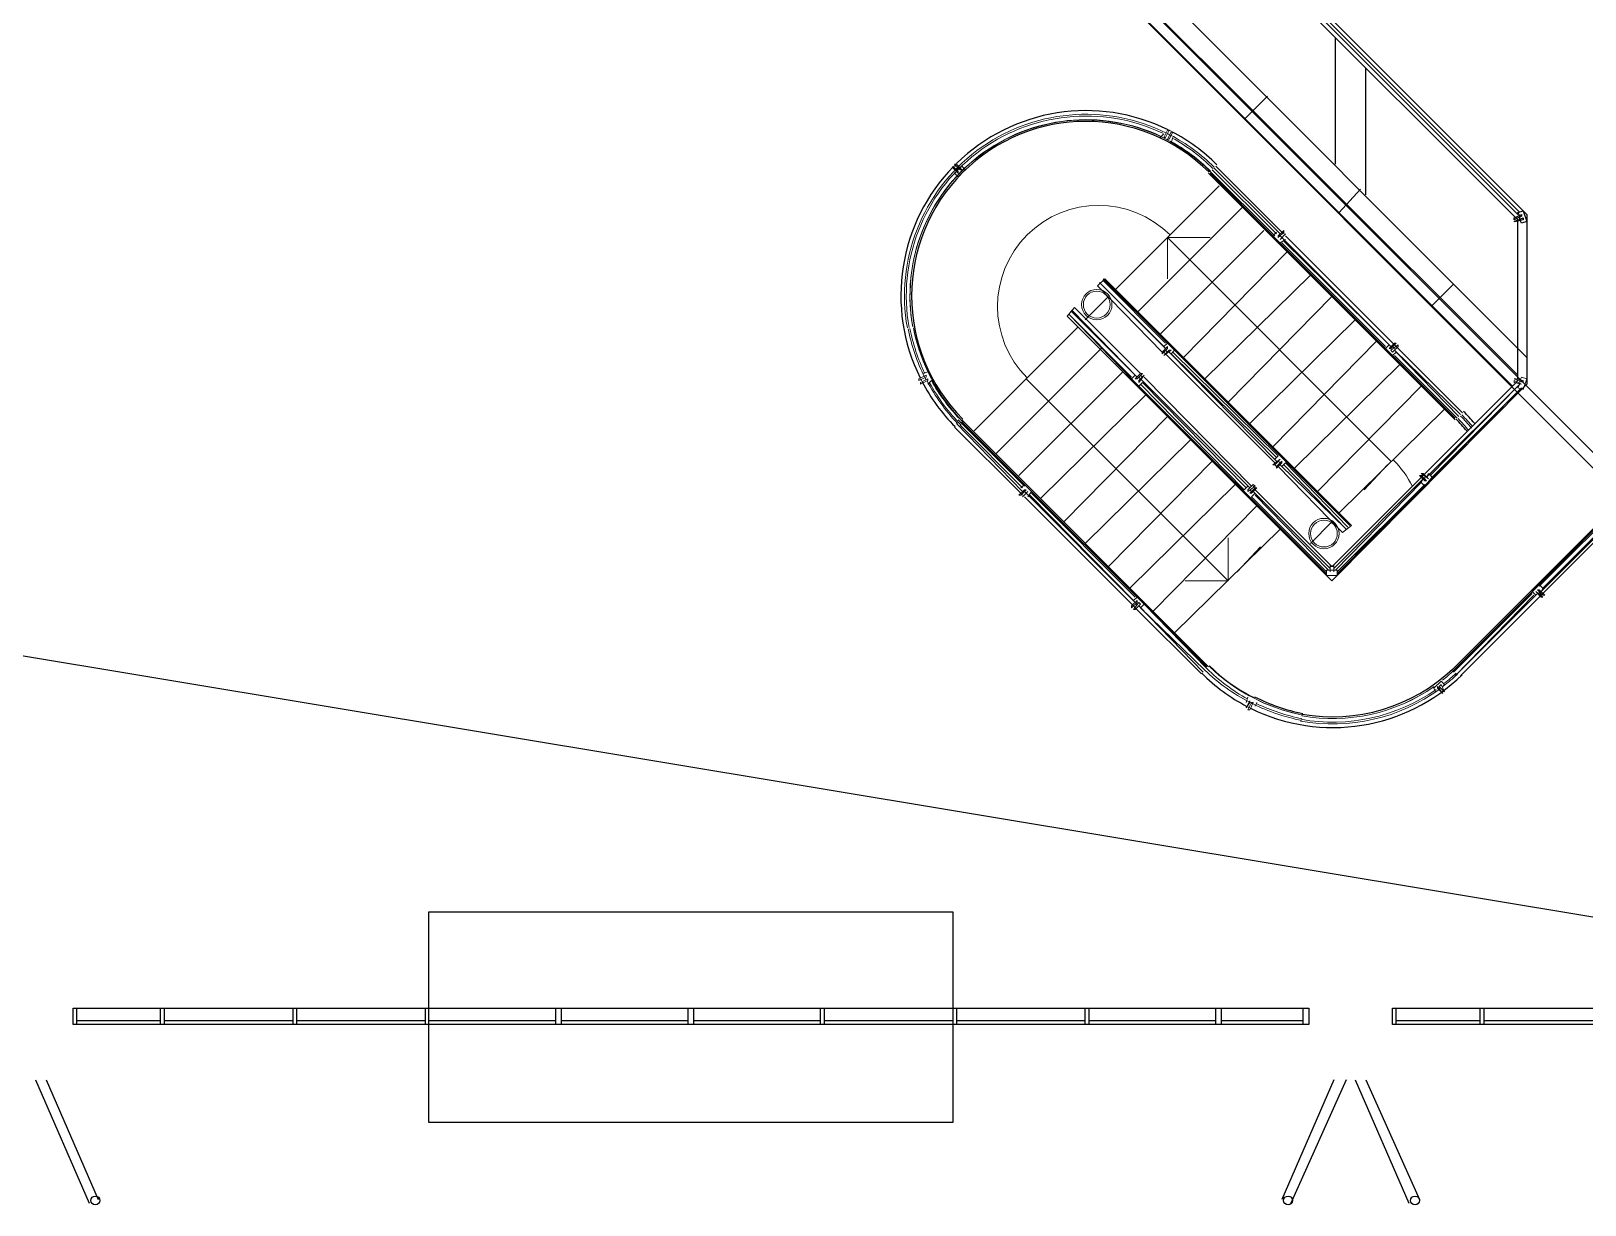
# Model space of a CAD drawing. Header units: inches. Extents: x 6 to 332, y 4 to 234.
# Drawn here: x 254 to 268.72, y 93.13 to 104.24 of the extents above; entities that cross this region are included whole.
import ezdxf

# ---------------------------------------------------------------- set-up
doc = ezdxf.new("R2010")
doc.units = ezdxf.units.IN
doc.header["$MEASUREMENT"] = 0
doc.layers.add('PDF_BASE', color=7, linetype='Continuous', true_color=0x767676)

msp = doc.modelspace()

# ---------------------------------------------------------------- linework, layer by layer
at = {"layer": 'PDF_BASE', "lineweight": 25}
for points in [[(254.009, 119.712), (254.009, 114.903), (273.889, 95.007), (275.514, 95.007), (275.599, 95.074), (269.977, 100.713), (267.454, 98.19)], [(154.053, 111.059), (154.053, 116.139), (166.499, 116.139), (228.999, 116.139), (254.5, 116.139), (268.098, 102.525)], [(154.086, 111.059), (154.086, 116.105), (166.499, 116.105), (228.999, 116.105), (254.483, 116.105), (268.081, 102.508)], [(254.009, 116.156), (254.517, 116.156), (268.165, 102.508), (268.165, 100.899), (266.32, 99.037), (263.814, 101.543)], [(254.009, 116.055), (254.466, 116.055), (268.081, 102.457)], [(254.229, 116.055), (254.229, 115.106), (268.165, 101.153)], [(154.12, 115.208), (166.499, 115.208), (166.499, 114.92), (154.12, 114.92), (273.889, 95.007), (274.041, 95.294), (275.244, 95.294)], [(254.009, 115.005), (254.043, 115.005), (273.99, 95.057), (275.481, 95.057)], [(266.354, 102.982), (266.354, 104.184)], [(266.641, 102.694), (266.641, 103.896)], [(265.49, 103.405), (265.71, 103.626)], [(267.488, 100.561), (265.151, 102.897)], [(265.219, 102.965), (265.846, 102.339)], [(266.387, 102.525), (266.591, 102.745)], [(268.081, 102.457), (268.081, 102.457)], [(268.081, 100.95), (268.081, 102.44)], [(265.879, 102.305), (266.912, 101.272)], [(267.268, 101.644), (267.471, 101.848)], [(266.929, 101.255), (267.556, 100.628)], [(266.337, 99.189), (268.064, 100.916)], [(265.151, 98.224), (262.815, 100.561)], [(267.488, 100.561), (267.488, 100.561)], [(267.556, 100.628), (267.556, 100.628)], [(262.747, 100.493), (263.373, 99.866)], [(263.407, 99.833), (264.44, 98.8)], [(265.592, 99.9), (266.303, 99.189)], [(267.539, 98.139), (269.198, 99.799), (267.573, 98.173)], [(264.457, 98.783), (265.084, 98.156)], [(265.084, 98.156), (265.084, 98.156)], [(265.151, 98.224), (265.151, 98.224)], [(267.37, 97.97), (267.37, 97.97)], [(267.387, 97.987), (267.387, 97.987)], [(254.433, 94.837), (254.433, 94.99)], [(255.228, 94.837), (255.228, 94.99)], [(255.262, 94.99), (255.262, 94.837)], [(256.482, 94.837), (256.482, 94.99)], [(256.515, 94.99), (256.515, 94.837)], [(257.735, 94.837), (257.735, 94.99)], [(258.971, 94.837), (258.971, 94.99)], [(259.022, 94.99), (259.022, 94.837)], [(260.224, 94.837), (260.224, 94.99)], [(260.275, 94.99), (260.275, 94.837)], [(261.477, 94.837), (261.477, 94.99)], [(261.511, 94.99), (261.511, 94.837)], [(262.764, 94.99), (262.764, 94.837)], [(263.983, 94.837), (263.983, 94.99)], [(264.017, 94.99), (264.017, 94.837)], [(265.219, 94.837), (265.219, 94.99)], [(265.27, 94.99), (265.27, 94.837)], [(266.049, 94.837), (266.049, 94.99)], [(266.929, 94.837), (266.929, 94.99)], [(267.725, 94.837), (267.725, 94.99)], [(267.759, 94.99), (267.759, 94.837)], [(255.228, 94.871), (254.433, 94.871)], [(256.482, 94.871), (255.262, 94.871)], [(257.735, 94.871), (256.515, 94.871)], [(258.971, 94.871), (257.768, 94.871)], [(260.224, 94.871), (259.022, 94.871)], [(261.477, 94.871), (260.275, 94.871)], [(262.73, 94.871), (261.511, 94.871)], [(263.983, 94.871), (262.764, 94.871)], [(265.219, 94.871), (264.017, 94.871)], [(266.049, 94.871), (265.27, 94.871)], [(267.725, 94.871), (266.929, 94.871)], [(268.978, 94.871), (267.759, 94.871)], [(254.043, 94.312), (254.551, 93.144)], [(254.145, 94.312), (254.636, 93.178)], [(266.337, 94.312), (265.846, 93.178)], [(266.455, 94.312), (265.93, 93.144)], [(266.54, 94.312), (267.048, 93.144)], [(266.641, 94.312), (267.149, 93.178)]]:
    msp.add_lwpolyline(points, dxfattribs=at)
at = {"layer": 'PDF_BASE', "lineweight": 0}
for points in [[(254.043, 115.005), (268.081, 100.984)], [(254.009, 114.903), (268.03, 100.882)], [(266.354, 102.982), (266.354, 104.184)], [(266.641, 102.694), (266.641, 103.896)], [(264.694, 103.236), (264.728, 103.27)], [(264.796, 103.287), (264.796, 103.287)], [(264.796, 103.185), (264.813, 103.236)], [(262.764, 102.914), (262.747, 102.897), (262.781, 102.864), (262.848, 102.931), (262.815, 102.965), (262.798, 102.948)], [(265.168, 102.897), (265.761, 102.305), (267.488, 100.578)], [(265.185, 102.931), (265.795, 102.322)], [(265.202, 102.948), (265.829, 102.322)], [(265.338, 102.864), (265.338, 102.864)], [(265.253, 102.779), (264.271, 101.797)], [(265.253, 102.779), (265.253, 102.779)], [(265.473, 102.576), (264.474, 101.577)], [(265.541, 102.643), (265.541, 102.643)], [(265.761, 102.44), (265.761, 102.44)], [(265.676, 102.356), (264.694, 101.373)], [(266.879, 100.171), (264.762, 102.288), (264.762, 101.898)], [(264.762, 102.288), (265.168, 102.288)], [(265.761, 102.305), (265.795, 102.339)], [(265.829, 102.305), (265.846, 102.288), (266.879, 101.255)], [(265.829, 102.237), (265.879, 102.271)], [(265.829, 102.271), (265.829, 102.271)], [(265.863, 102.339), (265.863, 102.322)], [(265.879, 102.322), (265.879, 102.322)], [(265.896, 102.152), (264.914, 101.153)], [(265.846, 102.237), (266.828, 101.255)], [(266.828, 101.238), (266.862, 101.272), (265.863, 102.254)], [(265.964, 102.22), (265.964, 102.22)], [(265.812, 100.12), (266.421, 99.494), (266.506, 99.562), (264.169, 101.898), (264.101, 101.831), (264.711, 101.204)], [(264.762, 101.289), (264.728, 101.255), (264.118, 101.864), (264.745, 101.238)], [(264.152, 101.898), (264.762, 101.289), (266.489, 99.562)], [(264.152, 101.881), (264.745, 101.289)], [(266.117, 101.932), (265.117, 100.95)], [(263.983, 101.509), (264.203, 101.729)], [(264.271, 101.797), (264.271, 101.797)], [(266.32, 101.729), (265.338, 100.73)], [(263.814, 101.543), (263.881, 101.627), (264.508, 101.001), (264.457, 100.95), (264.474, 100.95), (264.525, 101.001), (264.508, 101.001)], [(264.423, 100.967), (263.831, 101.56), (264.423, 100.95), (266.269, 99.104)], [(264.423, 100.95), (264.457, 100.984), (263.847, 101.594)], [(263.864, 101.594), (264.474, 100.967)], [(264.101, 101.627), (264.101, 101.627)], [(266.608, 101.577), (266.608, 101.577)], [(262.933, 100.459), (263.915, 101.441)], [(263.915, 101.441), (263.915, 101.441)], [(263.915, 101.441), (263.915, 101.441)], [(266.54, 101.509), (265.541, 100.527)], [(266.743, 101.306), (265.761, 100.307)], [(266.811, 101.373), (266.811, 101.373)], [(266.912, 101.272), (266.929, 101.255)], [(263.136, 100.239), (264.135, 101.238)], [(264.728, 101.204), (264.745, 101.187), (265.778, 100.154)], [(264.728, 101.17), (264.728, 101.17)], [(264.745, 101.221), (264.762, 101.204)], [(264.779, 101.204), (265.795, 100.171)], [(264.83, 101.221), (264.796, 101.187), (265.795, 100.205)], [(264.813, 101.204), (265.812, 100.222), (265.778, 100.188)], [(266.895, 101.17), (266.929, 101.204), (267.522, 100.594)], [(266.912, 101.221), (267.539, 100.611)], [(266.912, 101.17), (267.505, 100.578)], [(263.356, 100.036), (264.339, 101.018)], [(263.424, 100.95), (265.338, 99.037), (265.338, 99.443)], [(264.491, 100.967), (264.508, 100.95), (265.541, 99.917)], [(264.508, 100.984), (264.525, 100.967)], [(264.542, 100.984), (264.542, 100.984)], [(264.542, 100.967), (265.558, 99.934)], [(266.963, 101.086), (265.964, 100.103)], [(266.337, 99.155), (267.183, 100.002), (267.166, 99.968), (267.2, 99.934), (267.268, 100.019), (267.234, 100.053), (267.217, 100.019), (268.098, 100.899), (268.081, 100.865), (268.132, 100.848), (268.165, 100.95), (268.115, 100.967), (268.098, 100.933), (268.098, 100.916)], [(262.425, 100.933), (262.425, 100.933)], [(263.56, 99.816), (264.559, 100.798)], [(264.491, 100.882), (264.525, 100.916), (265.507, 99.917)], [(264.508, 100.899), (265.49, 99.9), (265.524, 99.934)], [(267.166, 100.882), (266.184, 99.883)], [(266.371, 99.104), (268.115, 100.865), (267.268, 100.019)], [(267.251, 100.036), (268.081, 100.882)], [(268.064, 100.916), (268.081, 100.933)], [(268.081, 100.933), (268.081, 100.933)], [(268.115, 100.899), (268.115, 100.899)], [(267.387, 100.662), (266.387, 99.68)], [(262.764, 100.527), (263.39, 99.883)], [(262.781, 100.561), (263.407, 99.934)], [(262.798, 100.51), (263.39, 99.917)], [(262.815, 100.544), (263.407, 99.951)], [(263.78, 99.595), (264.762, 100.594)], [(262.848, 100.374), (262.848, 100.374)], [(262.933, 100.459), (262.933, 100.459)], [(263.983, 99.392), (264.982, 100.374)], [(263.069, 100.171), (263.069, 100.171)], [(264.203, 99.172), (265.185, 100.171)], [(265.778, 100.137), (265.795, 100.12)], [(265.829, 100.188), (265.829, 100.188)], [(265.863, 100.137), (266.455, 99.528), (265.829, 100.137)], [(266.472, 99.545), (265.879, 100.154), (265.846, 100.12)], [(266.845, 100.137), (266.625, 99.9)], [(263.289, 99.951), (263.289, 99.951)], [(263.373, 99.917), (263.407, 99.951), (265.134, 98.224)], [(264.406, 98.969), (265.405, 99.951)], [(265.575, 99.934), (265.592, 99.917)], [(266.354, 99.138), (267.166, 99.968)], [(267.2, 99.951), (266.371, 99.121)], [(267.183, 100.036), (267.166, 100.036)], [(267.2, 100.019), (267.2, 100.002)], [(267.234, 100.002), (267.234, 100.002)], [(263.373, 99.866), (263.39, 99.849)], [(263.39, 99.833), (263.39, 99.833)], [(263.407, 99.883), (263.424, 99.866), (264.457, 98.833)], [(263.441, 99.883), (263.441, 99.883)], [(263.475, 99.883), (263.441, 99.833)], [(263.458, 99.849), (264.44, 98.85), (264.474, 98.884)], [(263.475, 99.866), (264.457, 98.884)], [(265.592, 99.866), (265.558, 99.833), (266.269, 99.121)], [(265.575, 99.883), (266.303, 99.155)], [(265.592, 99.849), (266.286, 99.138)], [(269.148, 99.799), (268.318, 98.969), (268.301, 98.935), (269.181, 99.816), (269.148, 99.799), (269.114, 99.833), (267.454, 98.173)], [(269.131, 99.833), (268.284, 98.986)], [(263.492, 99.748), (263.492, 99.748)], [(264.626, 98.749), (265.609, 99.748)], [(266.387, 99.68), (266.387, 99.68)], [(263.712, 99.528), (263.712, 99.528)], [(264.83, 98.546), (265.829, 99.528)], [(265.829, 99.528), (265.829, 99.528)], [(266.32, 99.595), (266.117, 99.392)], [(265.642, 99.358), (265.422, 99.121)], [(263.915, 99.325), (263.915, 99.325)], [(266.032, 99.325), (266.032, 99.325)], [(266.303, 99.189), (266.303, 99.121), (266.303, 99.189), (266.32, 99.172), (266.337, 99.189), (266.337, 99.121), (266.337, 99.189)], [(266.303, 99.189), (266.303, 99.189)], [(266.337, 99.189), (266.337, 99.189)], [(266.506, 99.223), (266.506, 99.223)], [(264.135, 99.104), (264.135, 99.104)], [(265.338, 99.037), (264.931, 99.037)], [(266.303, 99.172), (266.337, 99.172)], [(266.303, 99.121), (266.303, 99.121)], [(266.32, 99.037), (266.32, 99.037)], [(266.337, 99.121), (266.337, 99.121)], [(264.339, 98.901), (264.339, 98.901)], [(268.216, 98.918), (267.471, 98.173)], [(268.318, 98.969), (268.284, 99.003), (268.216, 98.935), (268.25, 98.901), (268.267, 98.918), (267.488, 98.139), (268.233, 98.901)], [(268.25, 98.935), (268.25, 98.935)], [(268.284, 98.918), (268.284, 98.935), (268.301, 98.901), (268.318, 98.918)], [(264.44, 98.8), (264.457, 98.783)], [(264.457, 98.817), (264.474, 98.817)], [(264.491, 98.8), (265.101, 98.173)], [(264.559, 98.681), (264.559, 98.681)], [(264.762, 98.478), (264.762, 98.478)], [(265.05, 98.325), (265.05, 98.325)], [(267.742, 98.325), (267.742, 98.325)], [(264.982, 98.258), (264.982, 98.258)], [(267.336, 98.021), (267.353, 98.021)], [(265.524, 97.936), (265.507, 97.885)], [(265.609, 97.885), (265.592, 97.851)], [(265.507, 97.834), (265.507, 97.834)], [(265.524, 97.817), (265.524, 97.817)]]:
    msp.add_lwpolyline(points, dxfattribs=at)
for points in [[(264.704, 103.245, 0.609719), (262.35, 101.443, -0.733804), (265.168, 102.914), (265.778, 102.305)], [(262.759, 102.984, 0.002847), (262.747, 102.965), (262.764, 102.965)], [(262.829, 100.539, -0.147454), (262.356, 101.434, 0.062808), (262.493, 101.018), (262.442, 101.001)], [(262.795, 100.571, -0.062784), (262.527, 100.933), (262.493, 100.899)], [(265.539, 97.889, -0.072343), (265.117, 98.19), (264.508, 98.783), (264.542, 98.817), (265.134, 98.207, 0.068079), (265.521, 97.919)], [(265.625, 97.903, 0.062808), (266.041, 97.766, -0.14574), (265.156, 98.231, 0.067911), (265.536, 97.949)], [(267.508, 98.151, -0.025652), (267.37, 98.038), (267.387, 98.055), (267.353, 98.088), (267.285, 98.021), (267.302, 97.987), (267.336, 98.004)], [(267.386, 98.003, -0.002878), (267.37, 97.987), (267.37, 98.004)]]:
    msp.add_lwpolyline(points, format="xyb", dxfattribs=at)
for points in [[(264.762, 103.304), (264.728, 103.236), (264.745, 103.236), (264.779, 103.304)], [(264.796, 103.287), (264.813, 103.287), (264.779, 103.219), (264.762, 103.219)], [(262.73, 102.948), (262.781, 102.897), (262.781, 102.914), (262.73, 102.965)], [(262.747, 102.982), (262.764, 102.982), (262.815, 102.931), (262.798, 102.931)], [(262.781, 102.948), (262.764, 102.931)], [(268.081, 102.457), (268.064, 102.474)], [(265.812, 102.305), (265.812, 102.288), (265.863, 102.339), (265.863, 102.356)], [(265.879, 102.322), (265.829, 102.271)], [(264.711, 101.187), (264.711, 101.204), (264.762, 101.255), (264.762, 101.238)], [(266.929, 101.289), (266.879, 101.238), (266.862, 101.238), (266.912, 101.289)], [(266.946, 101.272), (266.946, 101.255), (266.895, 101.204), (266.879, 101.221)], [(266.912, 101.238), (266.895, 101.255)], [(264.728, 101.17), (264.796, 101.221), (264.779, 101.221)], [(262.408, 100.95), (262.476, 100.984), (262.476, 100.967), (262.408, 100.933)], [(262.493, 100.933), (262.493, 100.95), (262.425, 100.916), (262.425, 100.899)], [(264.542, 100.984), (264.491, 100.916), (264.491, 100.933)], [(268.132, 100.933), (268.064, 100.95), (268.047, 100.95), (268.132, 100.916)], [(268.047, 100.916), (268.115, 100.899), (268.047, 100.933)], [(265.778, 100.137), (265.829, 100.188), (265.761, 100.137)], [(265.795, 100.12), (265.795, 100.103), (265.846, 100.154), (265.846, 100.171)], [(265.829, 100.154), (265.812, 100.171)], [(265.592, 99.934), (265.524, 99.883), (265.524, 99.9), (265.575, 99.951)], [(265.592, 99.917), (265.609, 99.917), (265.558, 99.866), (265.541, 99.866)], [(267.166, 100.036), (267.149, 100.036), (267.2, 99.985), (267.217, 99.985)], [(267.166, 100.053), (267.234, 100.002), (267.183, 100.053)], [(263.373, 99.849), (263.424, 99.9), (263.407, 99.9), (263.356, 99.849)], [(263.39, 99.833), (263.441, 99.883)], [(265.558, 99.883), (265.541, 99.9)], [(266.371, 99.138), (266.371, 99.087), (266.269, 99.087), (266.269, 99.138), (266.303, 99.138), (266.337, 99.138)], [(268.301, 98.884), (268.25, 98.935), (268.318, 98.884)], [(268.335, 98.901), (268.318, 98.901), (268.267, 98.952), (268.284, 98.952)], [(264.474, 98.85), (264.474, 98.833), (264.423, 98.783), (264.423, 98.8)], [(264.457, 98.766), (264.508, 98.817), (264.491, 98.833), (264.44, 98.766)], [(267.37, 97.97), (267.319, 98.038), (267.319, 98.021)], [(267.387, 97.987), (267.336, 98.038), (267.353, 98.055)], [(265.507, 97.834), (265.541, 97.885), (265.541, 97.902)], [(265.541, 97.817), (265.524, 97.817), (265.558, 97.885), (265.575, 97.885)], [(262.73, 95.904), (262.73, 93.906), (257.768, 93.906), (257.768, 95.904)]]:
    msp.add_lwpolyline(points, close=True, dxfattribs=at)
at = {"layer": 'PDF_BASE', "lineweight": 25}
for points in [[(268.047, 102.474), (268.115, 102.508), (268.115, 102.491), (268.047, 102.457)], [(268.132, 102.474), (268.132, 102.457), (268.064, 102.44), (268.047, 102.44)], [(268.115, 102.423), (268.098, 102.457), (268.098, 102.491), (268.081, 102.525), (268.132, 102.542), (268.165, 102.44)], [(262.73, 93.906), (257.768, 93.906), (257.768, 95.904), (262.73, 95.904)], [(254.399, 94.837), (254.399, 94.99), (266.1, 94.99), (266.1, 94.837)], [(266.895, 94.837), (266.895, 94.99), (278.596, 94.99), (278.596, 94.837)]]:
    msp.add_lwpolyline(points, close=True, dxfattribs=at)
at = {"layer": 'PDF_BASE', "lineweight": 0}
for points in [[(267.617, 100.46, 0.021815), (267.515, 100.574, -0.021695)], [(267.367, 98.096, 0.020831), (267.472, 98.187, -0.020927)], [(266.034, 97.759, 0.200034), (267.287, 98.036, -0.200134)]]:
    msp.add_lwpolyline(points, format="xyb", close=True, dxfattribs=at)
at = {"layer": 'PDF_BASE', "lineweight": 25}
msp.add_lwpolyline([(265.161, 98.233, 0.022775), (265.27, 98.131, 0.047974), (265.579, 97.931)], format="xyb", dxfattribs=at)
at = {"layer": 'PDF_BASE', "lineweight": 0}
for centre, radius in [((264.093, 101.653), 0.144), ((264.093, 101.653), 0.127), ((266.244, 99.485), 0.144), ((266.244, 99.485), 0.127)]:
    msp.add_circle(centre, radius, dxfattribs=at)
at = {"layer": 'PDF_BASE', "lineweight": 25}
for centre in [(254.61, 93.169), (265.905, 93.169), (267.107, 93.169)]:
    msp.add_circle(centre, 0.0423, dxfattribs=at)
at = {"layer": 'PDF_BASE', "lineweight": 0}
for centre, radius, start, end in [((263.991, 101.737), 1.719, 63.6549, 190.2009), ((263.991, 101.737), 1.702, 64.6653, 190.1951), ((263.993, 101.741), 1.749, 62.6543, 63.3094), ((263.993, 101.74), 1.716, 62.6547, 63.3204), ((263.991, 101.737), 1.719, 45.0882, 62.3203), ((263.991, 101.737), 1.668, 45.0823, 61.2762), ((263.991, 101.737), 1.702, 45.0823, 61.3036), ((264.11, 101.636), 0.957, 45.0055, 225), ((264.076, 101.771), 1.803, 191.1072, 206.4716), ((264.076, 101.771), 1.786, 191.1071, 205.5103), ((263.99, 101.737), 1.751, 206.6912, 207.3455), ((264.071, 101.769), 1.797, 206.7888, 207.4282), ((264.11, 101.788), 1.837, 207.8229, 223.2807), ((264.076, 101.771), 1.786, 208.7128, 224.8187), ((266.26, 99.35), 1.787, 39.4135, 44.2967), ((266.26, 99.35), 1.803, 39.4409, 44.3023), ((266.227, 99.502), 0.957, 26.5979, 45.0055), ((266.328, 99.401), 1.702, 308.4741, 313.3301), ((266.328, 99.401), 1.719, 259.7992, 306.1285), ((266.328, 99.401), 1.702, 259.8047, 305.1123), ((266.376, 99.48), 1.797, 242.5718, 243.2112), ((266.379, 99.485), 1.803, 243.5284, 258.8928), ((266.379, 99.485), 1.786, 244.4897, 258.8929), ((266.327, 99.397), 1.749, 242.6543, 243.3094)]:
    msp.add_arc(centre, radius, start, end, dxfattribs=at)
at = {"layer": 'PDF_BASE', "lineweight": 25}
for centre, radius, start, end in [((263.991, 101.737), 1.753, 63.6438, 134.3408), ((263.991, 101.737), 1.651, 45.0879, 225), ((263.991, 101.737), 1.753, 45.0824, 62.3309), ((263.991, 101.737), 1.753, 135.6482, 206.3617), ((263.991, 101.737), 1.753, 207.6745, 225), ((266.328, 99.401), 1.651, 39.7815, 45), ((266.328, 99.401), 1.753, 40.0891, 45.0054), ((266.328, 99.401), 1.753, 225, 242.3254), ((266.328, 99.401), 1.651, 259.8102, 313.418), ((266.328, 99.401), 1.753, 243.6383, 314.3518), ((266.379, 99.485), 1.736, 242.8912, 258.8928)]:
    msp.add_arc(centre, radius, start, end, dxfattribs=at)

doc.saveas('drawing.dxf')
